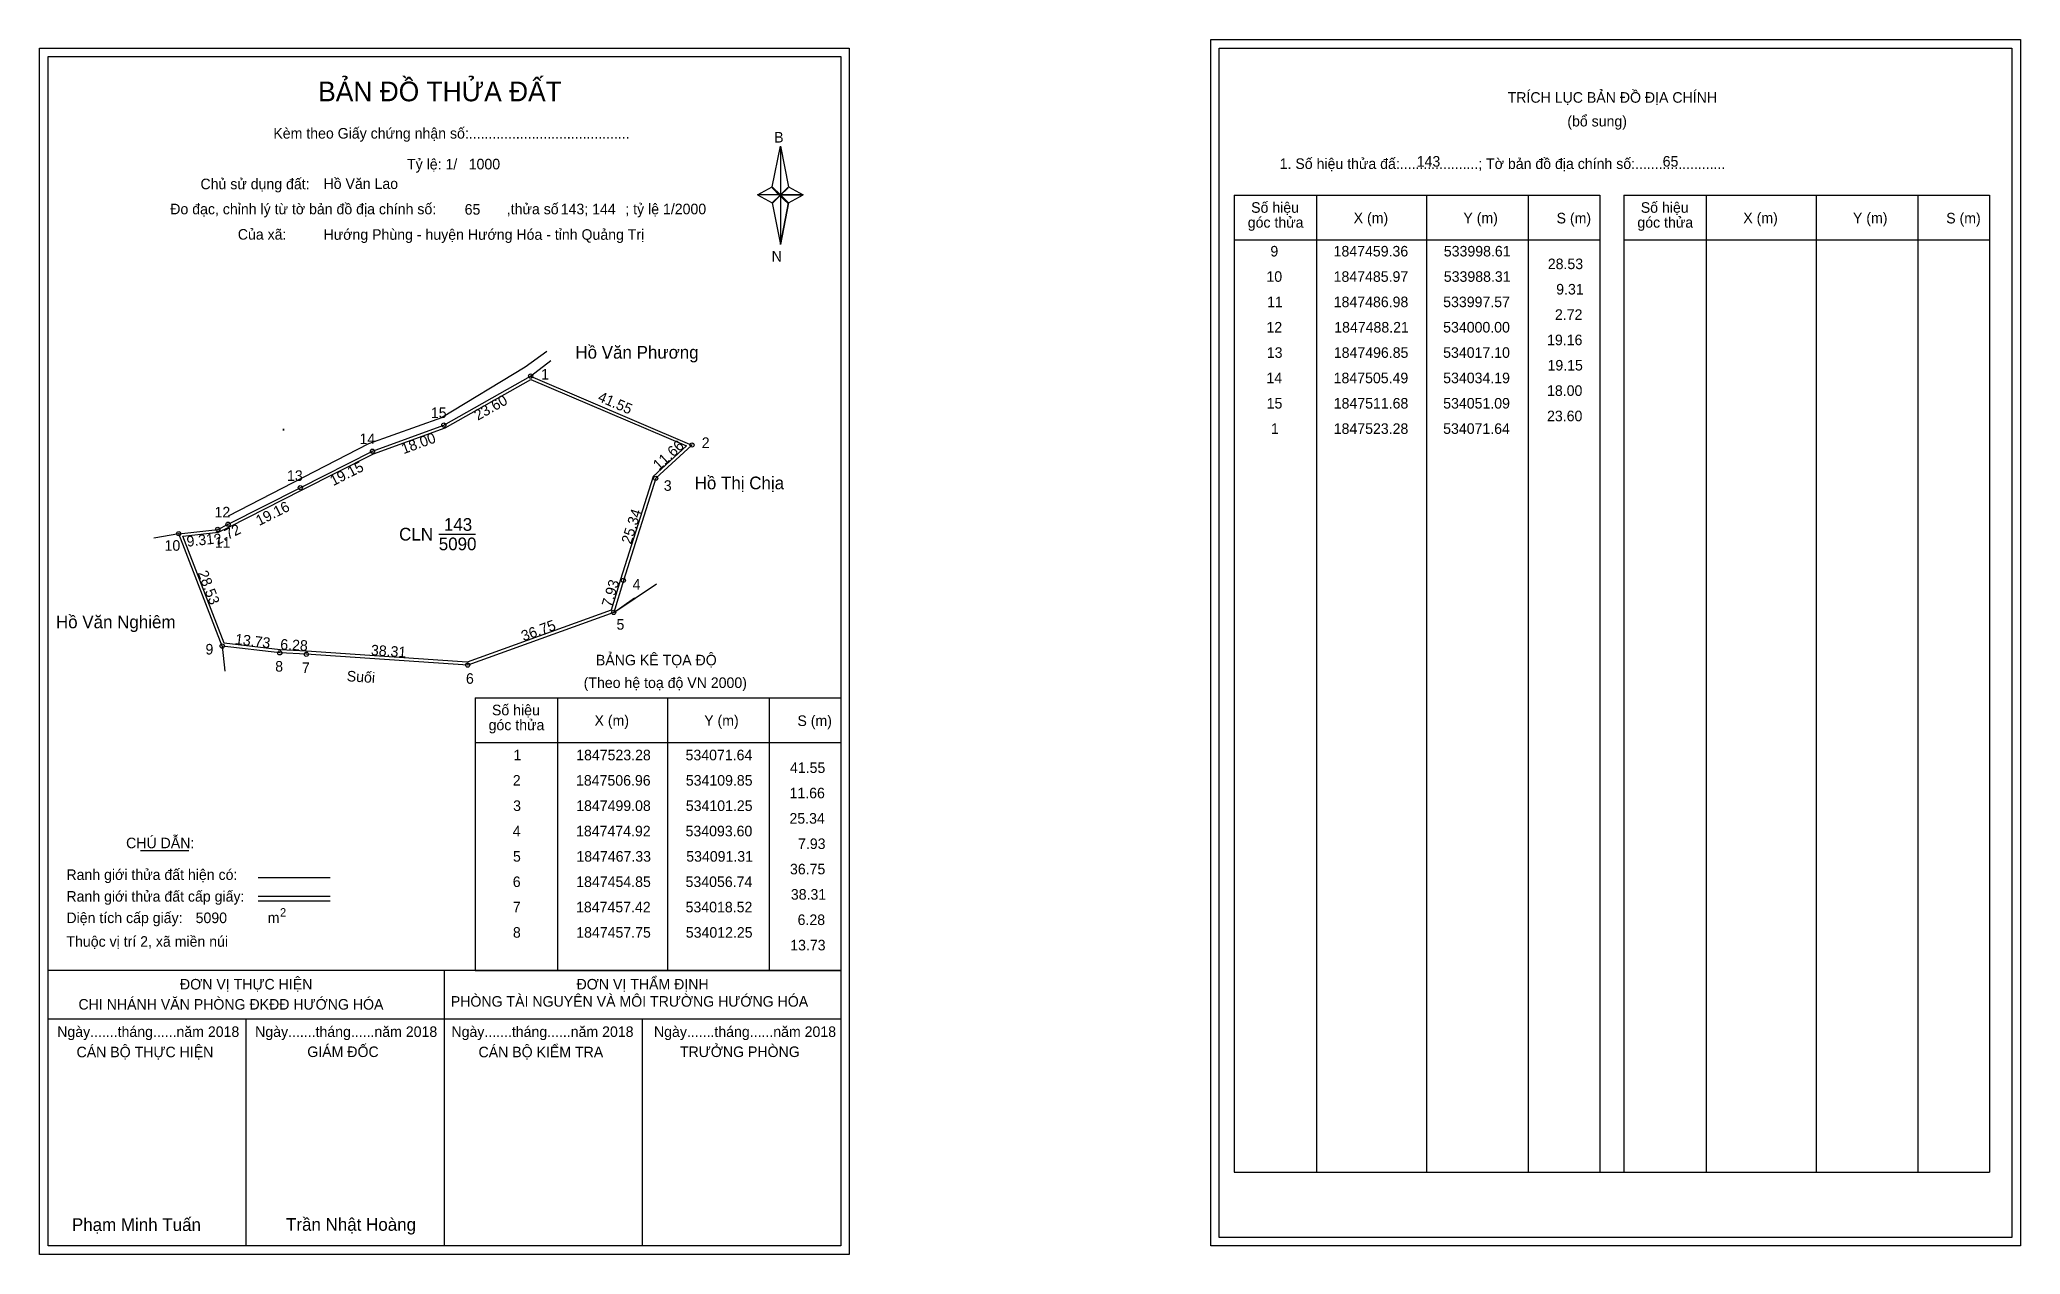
# Model space of a CAD drawing. Extents: x 533955 to 534424, y 1847315 to 1847603.
import ezdxf

# ---------------------------------------------------------------- set-up
doc = ezdxf.new("R2010")
doc.units = 0
for name, color, linetype in [('Level 1', 7, 'Continuous'), ('Level 10', 7, 'Continuous'), ('Level 11', 7, 'Continuous'), ('Level 13', 7, 'Continuous'), ('Level 23', 7, 'Continuous'), ('Level 27', 7, 'Continuous'), ('Level 3', 7, 'Continuous'), ('Level 36', 7, 'Continuous'), ('Level 49', 7, 'Continuous'), ('Level 5', 7, 'Continuous'), ('Level 53', 7, 'Continuous'), ('Level 55', 7, 'Continuous'), ('Level 6', 7, 'Continuous'), ('Level 60', 7, 'Continuous'), ('Level 63', 7, 'Continuous'), ('Level 9', 7, 'Continuous')]:
    doc.layers.add(name, color=color, linetype=linetype)

msp = doc.modelspace()

# ---------------------------------------------------------------- linework, layer by layer
at = {"layer": 'Level 1'}
for p, q in [((533957.38, 1847598.93), (533957.38, 1847598.93)), ((534234.7, 1847600.93), (534234.7, 1847600.93)), ((534128.8, 1847568.05), (534130.77, 1847577.69)), ((534130.77, 1847577.69), (534130.77, 1847566.16)), ((534130.77, 1847577.69), (534132.73, 1847568.05)), ((534125.35, 1847566.16), (534128.8, 1847568.05)), ((534128.8, 1847568.05), (534130.77, 1847566.16)), ((534130.62, 1847565.94), (534128.8, 1847567.83)), ((534130.77, 1847566.16), (534128.8, 1847564.32)), ((534132.59, 1847567.83), (534130.62, 1847565.94)), ((534130.62, 1847565.94), (534132.59, 1847567.83)), ((534132.73, 1847568.05), (534130.77, 1847566.16)), ((534130.77, 1847566.16), (534130.77, 1847554.46)), ((534130.77, 1847566.16), (534136.18, 1847566.16)), ((534130.77, 1847566.16), (534132.73, 1847564.32)), ((534132.73, 1847564.32), (534136.18, 1847566.16)), ((534238.23, 1847566.07), (534324.83, 1847566.07)), ((534257.82, 1847334.81), (534257.82, 1847566.07)), ((534283.89, 1847334.81), (534283.89, 1847566.07)), ((534307.87, 1847566.07), (534307.87, 1847334.81)), ((534324.83, 1847566.07), (534324.83, 1847334.81)), ((534330.49, 1847566.07), (534417.09, 1847566.07)), ((534350.08, 1847334.81), (534350.08, 1847566.07)), ((534376.15, 1847334.81), (534376.15, 1847566.07)), ((534400.12, 1847566.07), (534400.12, 1847334.81)), ((534417.09, 1847566.07), (534417.09, 1847334.81)), ((534130.62, 1847565.94), (534128.8, 1847564.1)), ((534128.8, 1847564.1), (534130.62, 1847565.94)), ((534128.8, 1847564.32), (534130.77, 1847554.46)), ((534132.59, 1847564.1), (534130.62, 1847565.94)), ((534132.73, 1847564.32), (534130.77, 1847554.46)), ((534238.23, 1847555.55), (534324.83, 1847555.55)), ((534330.49, 1847555.55), (534417.09, 1847555.55)), ((534058.47, 1847447.1), (534145.07, 1847447.1)), ((534078.06, 1847382.58), (534078.06, 1847447.1)), ((534104.13, 1847382.58), (534104.13, 1847447.1)), ((534128.1, 1847447.1), (534128.1, 1847382.58)), ((534058.47, 1847436.57), (534145.07, 1847436.57)), ((533979.29, 1847410.99), (533990.7, 1847410.99)), ((534007.16, 1847404.59), (534024.17, 1847404.59)), ((534007.16, 1847400.14), (534024.17, 1847400.14)), ((534007.16, 1847399.05), (534024.17, 1847399.05)), ((534064.2, 1847382.58), (533957.37, 1847382.58)), ((534145.07, 1847382.58), (534040.23, 1847382.58)), ((534051.22, 1847317.35), (534051.22, 1847382.58)), ((534058.47, 1847382.57), (534145.07, 1847382.57)), ((534145.07, 1847371.03), (533957.37, 1847371.03)), ((534004.3, 1847317.35), (534004.3, 1847371.03)), ((534098.15, 1847317.35), (534098.15, 1847371.03)), ((534238.23, 1847334.81), (534417.09, 1847334.81)), ((534422.4, 1847319.35), (534422.4, 1847319.35)), ((534145.07, 1847317.35), (534145.07, 1847317.35))]:
    msp.add_line(p, q, dxfattribs=at)
for points in [[(534128.8, 1847568.05), (534130.77, 1847577.69), (534130.77, 1847566.16)], [(534125.35, 1847566.16), (534128.8, 1847564.32), (534130.77, 1847566.16)], [(534130.77, 1847566.16), (534132.73, 1847568.05), (534136.18, 1847566.16)], [(534130.77, 1847566.16), (534130.77, 1847554.46), (534132.73, 1847564.32)]]:
    msp.add_lwpolyline(points, close=True, dxfattribs=at)
at = {"layer": 'Level 10'}
for points in [[(534051.09, 1847511.68), (534071.64, 1847523.28), (534109.85, 1847506.96), (534101.25, 1847499.08), (534093.6, 1847474.92), (534091.31, 1847467.33), (534056.74, 1847454.85), (534018.52, 1847457.42), (534012.25, 1847457.75), (533998.61, 1847459.36), (533988.31, 1847485.97), (533997.57, 1847486.98), (534000, 1847488.21), (534017.1, 1847496.85), (534034.19, 1847505.49)], [(534051.38, 1847511.04), (534071.68, 1847522.5), (534108.58, 1847506.74), (534100.64, 1847499.47), (534092.93, 1847475.13), (534090.74, 1847467.87), (534056.64, 1847455.56), (534018.56, 1847458.12), (534012.31, 1847458.45), (533999.11, 1847460.01), (533989.29, 1847485.37), (533997.77, 1847486.3), (534000.32, 1847487.59), (534017.42, 1847496.23), (534034.47, 1847504.85)]]:
    msp.add_lwpolyline(points, close=True, dxfattribs=at)
at = {"layer": 'Level 11'}
for centre in [(534071.64, 1847523.28), (534051.09, 1847511.68), (534051.09, 1847511.68), (534034.19, 1847505.49), (534109.85, 1847506.96), (534017.1, 1847496.85), (534101.25, 1847499.08), (533988.31, 1847485.97), (533997.57, 1847486.98), (534000, 1847488.21), (534093.6, 1847474.92), (534091.31, 1847467.33), (533998.61, 1847459.36), (534012.25, 1847457.75), (534018.52, 1847457.42), (534056.74, 1847454.85)]:
    msp.add_circle(centre, 0.5, dxfattribs=at)
at = {"layer": 'Level 23'}
msp.add_line((534033.22, 1847507.25), (534000, 1847490.15), dxfattribs=at)
msp.add_lwpolyline([(534075.44, 1847529.13), (534070.37, 1847525.42), (534050.5, 1847513.4), (534033.22, 1847507.25)], dxfattribs=at)
at = {"layer": 'Level 27'}
for p, q in [((534071.64, 1847523.28), (534076.39, 1847526.95)), ((533988.31, 1847485.97), (533982.41, 1847484.9)), ((534091.31, 1847467.33), (534096.24, 1847470.75)), ((533998.61, 1847459.36), (533999.21, 1847453.39))]:
    msp.add_line(p, q, dxfattribs=at)
at = {"layer": 'Level 3'}
for p, q in [((534238.23, 1847566.07), (534238.23, 1847334.81)), ((534330.49, 1847566.07), (534330.49, 1847334.81)), ((534058.47, 1847447.1), (534058.47, 1847382.58))]:
    msp.add_line(p, q, dxfattribs=at)
at = {"layer": 'Level 5'}
msp.add_line((534091.31, 1847467.33), (534101.48, 1847474.07), dxfattribs=at)
at = {"layer": 'Level 63'}
for points in [[(533955.37, 1847600.93), (534147.07, 1847600.93), (534147.07, 1847315.35), (533955.37, 1847315.35)], [(533957.37, 1847598.93), (534145.07, 1847598.93), (534145.07, 1847317.35), (533957.37, 1847317.35)], [(534232.7, 1847602.93), (534424.4, 1847602.93), (534424.4, 1847317.35), (534232.7, 1847317.35)], [(534234.7, 1847600.93), (534422.4, 1847600.93), (534422.4, 1847319.35), (534234.7, 1847319.35)]]:
    msp.add_lwpolyline(points, close=True, dxfattribs=at)
at = {"layer": 'Level 9'}
msp.add_line((534049.89, 1847485.85), (534058.6, 1847485.85), dxfattribs=at)

# ---------------------------------------------------------------- texts
at = {"layer": 'Level 1'}
for s, height, p in [('BẢN ĐỒ THỬA ĐẤT', 4.6657, (534021.34, 1847588.33)), ('TRÍCH LỤC BẢN ĐỒ ĐỊA CHÍNH', 2.5, (534302.99, 1847587.99)), ('(bổ sung)', 2.5, (534317.12, 1847582.37)), ('Kèm theo Giấy chứng nhận số:.........................................', 2.5, (534010.72, 1847579.5)), ('B', 2.5, (534129.31, 1847578.56)), ('1. Số hiệu thửa đấ:....................; Tờ bản đồ địa chính số:.......................', 2.5, (534249.01, 1847572.31)), ('Chủ sử dụng đất:', 2.5, (533993.46, 1847567.51)), ('Đo đạc, chỉnh lý từ tờ bản đồ địa chính số:                  ,thửa số                 ; tỷ lệ 1/2000', 2.5, (533986.31, 1847561.58)), ('Số hiệu', 2.5, (534242.25, 1847561.94)), ('X (m)', 2.5, (534266.53, 1847559.47)), ('Y (m)', 2.5, (534292.51, 1847559.47)), ('S (m)', 2.5, (534314.58, 1847559.42)), ('Số hiệu', 2.5, (534334.51, 1847561.94)), ('X (m)', 2.5, (534358.79, 1847559.47)), ('Y (m)', 2.5, (534384.76, 1847559.47)), ('S (m)', 2.5, (534406.84, 1847559.42)), ('Của xã:', 2.5, (534002.3, 1847555.58)), ('góc thửa', 2.5, (534241.45, 1847558.41)), ('góc thửa', 2.5, (534333.71, 1847558.41)), ('N', 2.5, (534128.71, 1847550.39)), ('BẢNG KÊ TỌA ĐỘ', 2.5, (534087.1, 1847454.8)), ('(Theo hệ toạ độ VN 2000)', 2.5, (534084.2, 1847449.44)), ('Số hiệu', 2.5, (534062.49, 1847442.97)), ('góc thửa', 2.5, (534061.69, 1847439.44)), ('X (m)', 2.5, (534086.77, 1847440.49)), ('Y (m)', 2.5, (534112.74, 1847440.49)), ('S (m)', 2.5, (534134.82, 1847440.44)), ('CHÚ DẪN:', 2.5, (533975.85, 1847411.5)), ('Ranh giới thửa đất hiện có:', 2.5, (533961.72, 1847404)), ('Ranh giới thửa đất cấp giấy:', 2.5, (533961.72, 1847398.86)), ('2', 2, (534012.28, 1847395.31)), ('Diện tích cấp giấy:', 2.5, (533961.72, 1847393.78)), ('m', 2.5, (534009.38, 1847393.8)), ('Thuộc vị trí 2, xã miền núi', 2.5, (533961.72, 1847388.18)), ('ĐƠN VỊ THỰC HIỆN', 2.5, (533988.61, 1847378.06)), ('ĐƠN VỊ THẨM ĐỊNH', 2.5, (534082.51, 1847378.06)), ('CHI NHÁNH VĂN PHÒNG ĐKĐĐ HƯỚNG HÓA', 2.5, (533964.57, 1847373.3)), ('PHÒNG TÀI NGUYÊN VÀ MÔI TRƯỜNG HƯỚNG HÓA', 2.5, (534052.74, 1847373.99)), ('Ngày.......tháng......năm 2018', 2.5, (533959.54, 1847366.82)), ('Ngày.......tháng......năm 2018', 2.5, (534006.41, 1847366.82)), ('Ngày.......tháng......năm 2018', 2.5, (534052.89, 1847366.82)), ('Ngày.......tháng......năm 2018', 2.5, (534100.85, 1847366.82)), ('CÁN BỘ THỰC HIỆN', 2.5, (533964.12, 1847362.01)), ('GIÁM ĐỐC', 2.5, (534018.76, 1847362.07)), ('CÁN BỘ KIỂM TRA', 2.5, (534059.3, 1847362.01)), ('TRƯỞNG PHÒNG', 2.5, (534106.99, 1847362.07)), ('Phạm Minh Tuấn', 3, (533963.03, 1847320.89)), ('Trần Nhật Hoàng', 3, (534013.73, 1847320.94))]:
    msp.add_text(s, height=height, dxfattribs=at).set_placement(p)
at = {"layer": 'Level 11'}
msp.add_text('Tỷ lệ: 1/', height=2.5, dxfattribs=at).set_placement((534042.38, 1847572.19))
at = {"layer": 'Level 13'}
for s, p in [('CLN', (534040.5, 1847484.35)), ('143', (534051.1, 1847486.65)), ('5090', (534049.89, 1847482.05))]:
    msp.add_text(s, height=3, dxfattribs=at).set_placement(p)
at = {"layer": 'Level 36'}
for p in [(534088.95, 1847527.41), (534012.54, 1847510.38), (533966.19, 1847463.58)]:
    msp.add_text('.', height=3, dxfattribs=at).set_placement(p)
at = {"layer": 'Level 49'}
for s, rotation, p in [('41.55', 336.872, (534087.35, 1847517.44)), ('23.60', 29.4437, (534059.14, 1847512.69)), ('18.00', 20.1164, (534041.56, 1847504.78)), ('11.66', 42.4984, (534102, 1847500.85)), ('19.15', 26.8193, (534024.9, 1847497.21)), ('19.16', 26.8058, (534007.37, 1847487.77)), ('25.34', 72.4302, (534095.43, 1847483.34)), ('2.72', 26.8473, (533997.46, 1847483.23)), ('9.31', 6.2247, (533990.31, 1847482.87)), ('28.53', 291.1601, (533992.76, 1847476.69)), ('7.93', 73.2108, (534090.8, 1847468.41)), ('36.75', 19.8499, (534069.96, 1847460.47)), ('13.73', 353.2682, (534001.55, 1847459.82)), ('6.28', 356.9872, (534012.31, 1847458.55)), ('38.31', 356.1531, (534033.76, 1847457.2)), ('Suối', 356.1531, (534028.04, 1847451.05))]:
    msp.add_text(s, height=2.5, rotation=rotation, dxfattribs=at).set_placement(p)
at = {"layer": 'Level 53'}
for s, p in [('9', (534246.81, 1847551.59)), ('1847459.36', (534261.78, 1847551.59)), ('533998.61', (534287.88, 1847551.59)), ('10', (534245.87, 1847545.59)), ('1847485.97', (534261.79, 1847545.59)), ('533988.31', (534287.88, 1847545.59)), ('28.53', (534312.5, 1847548.59)), ('9.31', (534314.49, 1847542.59)), ('11', (534246.03, 1847539.59)), ('1847486.98', (534261.81, 1847539.59)), ('533997.57', (534287.73, 1847539.59)), ('2.72', (534314.19, 1847536.59)), ('12', (534245.88, 1847533.59)), ('1847488.21', (534261.93, 1847533.59)), ('534000.00', (534287.72, 1847533.59)), ('19.16', (534312.33, 1847530.59)), ('13', (534245.96, 1847527.59)), ('1847496.85', (534261.83, 1847527.59)), ('534017.10', (534287.72, 1847527.59)), ('14', (534245.87, 1847521.59)), ('1847505.49', (534261.79, 1847521.59)), ('534034.19', (534287.73, 1847521.59)), ('19.15', (534312.43, 1847524.59)), ('18.00', (534312.32, 1847518.59)), ('15', (534245.93, 1847515.59)), ('1847511.68', (534261.81, 1847515.59)), ('534051.09', (534287.73, 1847515.59)), ('23.60', (534312.32, 1847512.59)), ('1', (534246.95, 1847509.59)), ('1847523.28', (534261.81, 1847509.59)), ('534071.64', (534287.72, 1847509.59)), ('1', (534067.57, 1847432.32)), ('1847523.28', (534082.43, 1847432.32)), ('534071.64', (534108.33, 1847432.32)), ('41.55', (534133.05, 1847429.32)), ('2', (534067.42, 1847426.32)), ('1847506.96', (534082.39, 1847426.32)), ('534109.85', (534108.39, 1847426.32)), ('11.66', (534132.95, 1847423.32)), ('3', (534067.5, 1847420.32)), ('1847499.08', (534082.43, 1847420.32)), ('534101.25', (534108.39, 1847420.32)), ('4', (534067.41, 1847414.32)), ('1847474.92', (534082.4, 1847414.32)), ('534093.60', (534108.33, 1847414.32)), ('25.34', (534132.93, 1847417.32)), ('7.93', (534134.96, 1847411.32)), ('5', (534067.46, 1847408.32)), ('1847467.33', (534082.48, 1847408.32)), ('534091.31', (534108.49, 1847408.32)), ('36.75', (534133.05, 1847405.32)), ('6', (534067.41, 1847402.32)), ('1847454.85', (534082.44, 1847402.32)), ('534056.74', (534108.33, 1847402.32)), ('38.31', (534133.26, 1847399.32)), ('7', (534067.42, 1847396.32)), ('1847457.42', (534082.4, 1847396.32)), ('534018.52', (534108.34, 1847396.32)), ('8', (534067.45, 1847390.32)), ('1847457.75', (534082.44, 1847390.32)), ('534012.25', (534108.39, 1847390.32)), ('6.28', (534134.86, 1847393.32)), ('13.73', (534133.11, 1847387.32))]:
    msp.add_text(s, height=2.5, dxfattribs=at).set_placement(p)
at = {"layer": 'Level 55'}
for s, height, p in [('1', 0.4, (534071.53, 1847523.28)), ('0', 0.11, (534071.6, 1847523.17)), ('0', 0.11, (534071.6, 1847523.17)), ('0', 0.11, (534071.6, 1847523.17)), ('15', 0.4, (534050.81, 1847511.68)), ('0', 0.11, (534051.05, 1847511.57)), ('0', 0.11, (534051.05, 1847511.57)), ('14', 0.4, (534033.9, 1847505.49)), ('0', 0.11, (534034.15, 1847505.38)), ('0', 0.11, (534034.15, 1847505.38)), ('2', 0.4, (534109.71, 1847506.96)), ('0', 0.11, (534109.81, 1847506.85)), ('13', 0.4, (534016.83, 1847496.85)), ('0', 0.11, (534017.06, 1847496.74)), ('0', 0.11, (534017.06, 1847496.74)), ('3', 0.4, (534101.13, 1847499.08)), ('0', 0.11, (534101.21, 1847498.97)), ('10', 0.4, (533988.03, 1847485.97)), ('11', 0.4, (533997.31, 1847486.98)), ('0', 0.11, (533997.53, 1847486.87)), ('0', 0.11, (533997.53, 1847486.87)), ('12', 0.4, (533999.72, 1847488.21)), ('0', 0.11, (533999.96, 1847488.1)), ('0', 0.11, (533999.96, 1847488.1)), ('0', 0.11, (533988.27, 1847485.86)), ('0', 0.11, (533988.27, 1847485.86)), ('0', 0.11, (533988.27, 1847485.86)), ('0', 0.11, (533988.27, 1847485.86)), ('4', 0.4, (534093.46, 1847474.92)), ('0', 0.11, (534093.56, 1847474.81)), ('5', 0.4, (534091.18, 1847467.33)), ('0', 0.11, (534091.27, 1847467.22)), ('9', 0.4, (533998.47, 1847459.36)), ('0', 0.11, (533998.57, 1847459.25)), ('0', 0.11, (533998.57, 1847459.25)), ('8', 0.4, (534012.12, 1847457.75)), ('7', 0.4, (534018.39, 1847457.42)), ('6', 0.4, (534056.6, 1847454.85))]:
    msp.add_text(s, height=height, dxfattribs=at).set_placement(p)
at = {"layer": 'Level 6'}
for s, p in [('143', (534281.46, 1847572.85)), ('65', (534339.7, 1847572.87)), ('1000', (534056.98, 1847572.21)), ('Hồ Văn Lao', (534022.6, 1847567.58)), ('65', (534056.02, 1847561.49)), ('143; 144', (534078.77, 1847561.57)), ('Hướng Phùng - huyện Hướng Hóa - tỉnh Quảng Trị', (534022.61, 1847555.54)), ('5090', (533992.32, 1847393.78))]:
    msp.add_text(s, height=2.5, dxfattribs=at).set_placement(p)
at = {"layer": 'Level 60'}
for s, p in [('Hồ Văn Phương', (534082.24, 1847527.41)), ('Hồ Thị Chịa', (534110.48, 1847496.48)), ('Hồ Văn Nghiêm', (533959.24, 1847463.58))]:
    msp.add_text(s, height=3, dxfattribs=at).set_placement(p)
at = {"layer": 'Level 9'}
for s, p in [('1', (534074.12, 1847522.44)), ('15', (534048.02, 1847513.34)), ('14', (534031.13, 1847507.18)), ('2', (534112.16, 1847506.25)), ('13', (534013.96, 1847498.46)), ('3', (534103.18, 1847496.11)), ('12', (533996.79, 1847489.82)), ('10', (533984.96, 1847481.93)), ('11', (533996.86, 1847482.66)), ('4', (534095.8, 1847472.72)), ('5', (534091.98, 1847463.24)), ('9', (533994.65, 1847457.37)), ('8', (534011.16, 1847453.31)), ('7', (534017.49, 1847452.98)), ('6', (534056.33, 1847450.43))]:
    msp.add_text(s, height=2.5, dxfattribs=at).set_placement(p)

doc.saveas('drawing.dxf')
